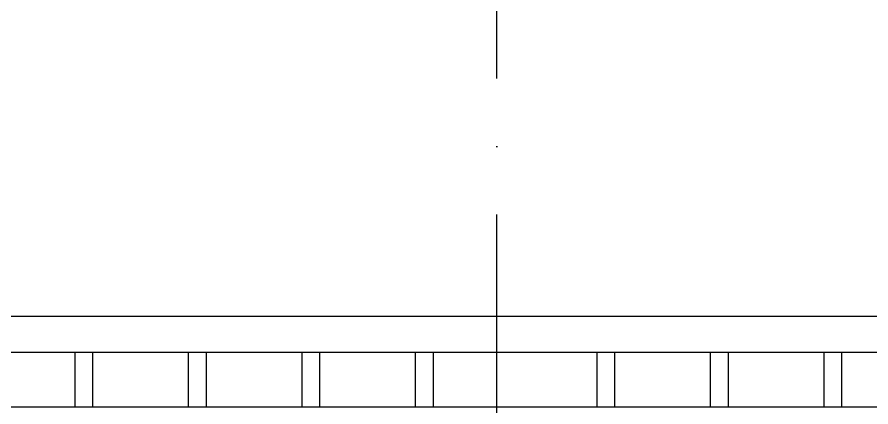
# Model space of a CAD drawing. Header units: millimetres. Extents: x 1924 to 471109, y -30014 to 109986.
# Drawn here: x 422631 to 426393, y 31343 to 33062 of the extents above; entities that cross this region are included whole.
import ezdxf

# ---------------------------------------------------------------- set-up
doc = ezdxf.new("R2010")
doc.units = ezdxf.units.MM
doc.header["$LTSCALE"] = 100
doc.linetypes.add('ACAD_ISO10W100', pattern=[18, 12, -3, 0, -3])
doc.layers.add('D NOSNIKY', color=7, linetype='Continuous', true_color=0x994d4d)
doc.layers.add('osy objektu', color=130, linetype='ACAD_ISO10W100', plot=False)
doc.layers.add('PERI_HELPLINE', color=140, linetype='Continuous', plot=False)
doc.layers.add('podlazi', color=40, linetype='Continuous', lineweight=30, plot=False)

msp = doc.modelspace()

# ---------------------------------------------------------------- linework, layer by layer
at = {"layer": 'D NOSNIKY'}
msp.add_line((419349.915, 31343.112), (429369.915, 31343.112), dxfattribs=at)
for points in [[(422884.915, 31343.112), (422964.915, 31343.112), (422964.915, 31583.454), (422884.915, 31583.454)], [(423384.915, 31343.112), (423464.915, 31343.112), (423464.915, 31583.454), (423384.915, 31583.454)], [(423884.915, 31343.112), (423964.915, 31343.112), (423964.915, 31583.454), (423884.915, 31583.454)], [(424384.915, 31343.112), (424464.915, 31343.112), (424464.915, 31583.454), (424384.915, 31583.454)], [(425184.915, 31343.112), (425264.915, 31343.112), (425264.915, 31583.454), (425184.915, 31583.454)], [(425684.915, 31343.112), (425764.915, 31343.112), (425764.915, 31583.454), (425684.915, 31583.454)], [(425684.915, 31343.112), (425764.915, 31343.112), (425764.915, 31583.454), (425684.915, 31583.454)], [(426184.915, 31343.112), (426264.915, 31343.112), (426264.915, 31583.454), (426184.915, 31583.454)]]:
    msp.add_lwpolyline(points, close=True, dxfattribs=at)
at = {"layer": 'osy objektu'}
msp.add_line((424744.915, 25590.705), (424744.915, 33927.617), dxfattribs=at)
at = {"layer": 'PERI_HELPLINE'}
msp.add_line((429369.915, 31583.454), (419535.759, 31583.454), dxfattribs=at)
at = {"layer": 'podlazi'}
msp.add_line((419775.759, 31743.454), (429625.759, 31743.454), dxfattribs=at)

doc.saveas('drawing.dxf')
